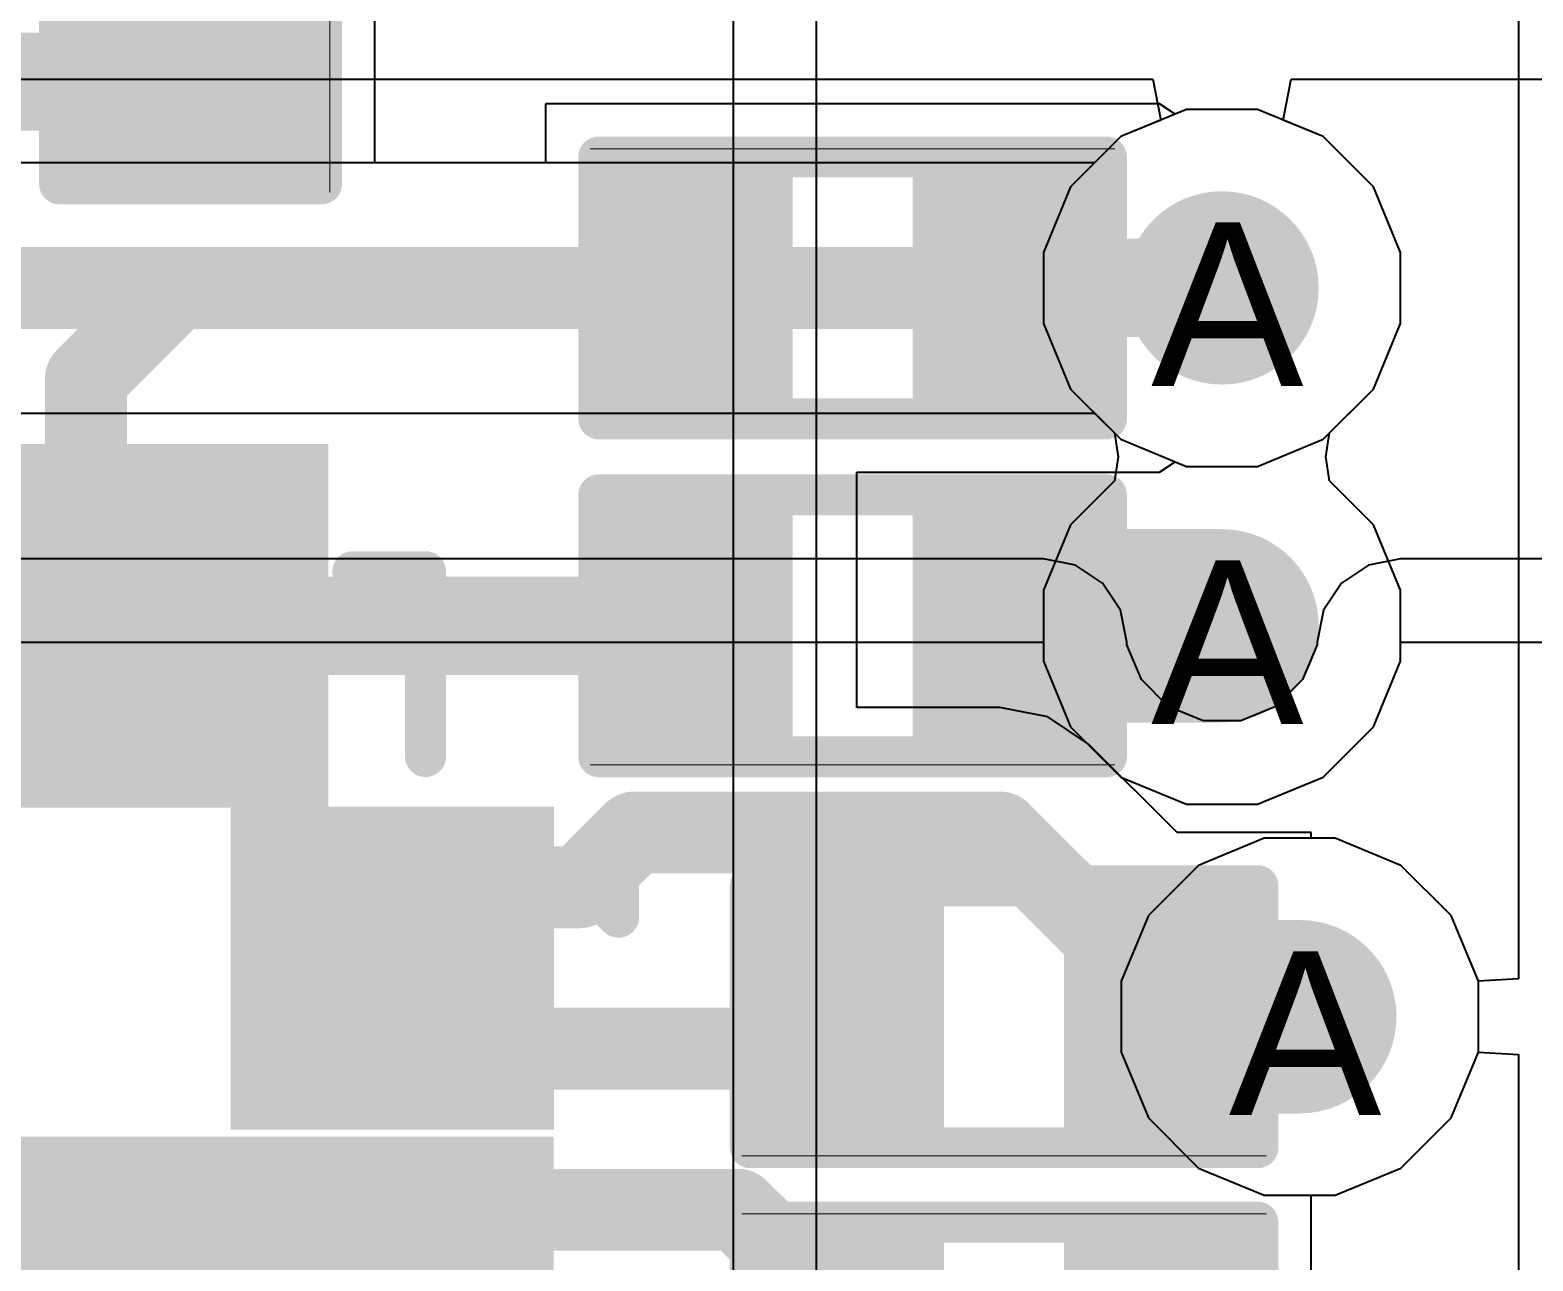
# Model space of a CAD drawing. Header units: inches. Extents: x 0 to 208, y 0 to 213.
# Drawn here: x 0.9118 to 1.0954, y 3.0104 to 3.1608 of the extents above; entities that cross this region are included whole.
import ezdxf

# ---------------------------------------------------------------- set-up
doc = ezdxf.new("R2010")
doc.units = ezdxf.units.IN
doc.header["$MEASUREMENT"] = 0
for name, color, linetype in [('Bottom Layer', 5, 'Continuous'), ('Bottom Overlay', 54, 'Continuous'), ('Bottom Paste', 16, 'Continuous'), ('Bottom Solder', 6, 'Continuous'), ('Drill Drawing', 1, 'Continuous'), ('L2_GND1', 16, 'Continuous'), ('L3_SIG1', 76, 'Continuous'), ('L4_PWR', 90, 'Continuous'), ('L5_GND2', 156, 'Continuous'), ('L6_SIG2', 130, 'Continuous'), ('L7_GND3', 216, 'Continuous'), ('Top Layer', 1, 'Continuous'), ('Via Holes', 16, 'Continuous')]:
    doc.layers.add(name, color=color, linetype=linetype)
doc.styles.add('Arial', font='', dxfattribs={"height": 0.2})
doc.styles.get('Arial').set_extended_font_data('Arial')

# ---------------------------------------------------------------- blocks, each defined once
blk = doc.blocks.new('R___0402_B_116')
at = {"layer": 'Bottom Layer'}
for points in [[(-0.009498999999999997, 0.0125007), (-0.009499000000000002, -0.0124993), (-0.027499, -0.0124993), (-0.027499, 0.0125007)], [(0.027501, 0.0125007), (0.027501, -0.0124993), (0.009500999999999997, -0.0124993), (0.009501000000000002, 0.0125007)]]:
    blk.add_hatch(color=5, dxfattribs=at).paths.add_polyline_path(points)
at = {"layer": 'Bottom Paste'}
for points in [[(-0.009498999999999997, 0.0125007), (-0.009499000000000002, -0.0124993), (-0.027499, -0.0124993), (-0.027499, 0.0125007)], [(0.027501, 0.0125007), (0.027501, -0.0124993), (0.009500999999999997, -0.0124993), (0.009501000000000002, 0.0125007)]]:
    blk.add_hatch(color=16, dxfattribs=at).paths.add_polyline_path(points)
at = {"layer": 'Bottom Solder'}
for points in [[(-0.007333599999999997, 0.0146661), (-0.007333600000000003, -0.0146647), (-0.0296644, -0.0146647), (-0.0296644, 0.0146661)], [(0.0296664, 0.0146661), (0.0296664, -0.0146647), (0.007335599999999997, -0.0146647), (0.007335600000000003, 0.0146661)]]:
    blk.add_hatch(color=6, dxfattribs=at).paths.add_polyline_path(points)
at = {"layer": 'Bottom Overlay'}
for points in [[(-0.030999, -0.0159993, 0.005, 0.005, 0), (-0.030999, 0.0160007, 0.005, 0.005, 0)], [(-0.030999, 0.0160007, 0.005, 0.005, 0), (0.031001, 0.0160007, 0.005, 0.005, 0)], [(0.031001, -0.0159993, 0.005, 0.005, 0), (0.031001, 0.0160007, 0.005, 0.005, 0)], [(-0.031999, 0.0170007, 0.000127, 0.000127, 0), (0.032001, 0.0170007, 0.000127, 0.000127, 0)], [(-0.030999, -0.0159993, 0.005, 0.005, 0), (0.031001, -0.0159993, 0.005, 0.005, 0)]]:
    blk.add_lwpolyline(points, format="xyseb", dxfattribs=at)
for points in [[(-0.032249, 0.0160007, 0.0025, 0.0025, 1), (-0.029749, 0.0160007, 0.0025, 0.0025, 1)], [(-0.032249, 0.0160007, 0.0025, 0.0025, 1), (-0.029749, 0.0160007, 0.0025, 0.0025, 1)], [(0.029751, 0.0160007, 0.0025, 0.0025, 1), (0.032251, 0.0160007, 0.0025, 0.0025, 1)], [(0.029751, 0.0160007, 0.0025, 0.0025, 1), (0.032251, 0.0160007, 0.0025, 0.0025, 1)], [(-0.0320307, 0.0170007, 6.35e-05, 6.35e-05, 1), (-0.0319673, 0.0170007, 6.35e-05, 6.35e-05, 1)], [(0.0319693, 0.0170007, 6.35e-05, 6.35e-05, 1), (0.0320327, 0.0170007, 6.35e-05, 6.35e-05, 1)], [(-0.032249, -0.0159993, 0.0025, 0.0025, 1), (-0.029749, -0.0159993, 0.0025, 0.0025, 1)], [(-0.032249, -0.0159993, 0.0025, 0.0025, 1), (-0.029749, -0.0159993, 0.0025, 0.0025, 1)], [(0.029751, -0.0159993, 0.0025, 0.0025, 1), (0.032251, -0.0159993, 0.0025, 0.0025, 1)], [(0.029751, -0.0159993, 0.0025, 0.0025, 1), (0.032251, -0.0159993, 0.0025, 0.0025, 1)]]:
    blk.add_lwpolyline(points, format="xyseb", close=True, dxfattribs=at)
blk = doc.blocks.new('17_FC2QFN__3_5_3_75__B_182')
at = {"layer": 'Bottom Layer'}
for points in [[(-0.0826495, 0.0150082), (-0.0235945, 0.0150082), (-0.0235945, 0.0051652), (-0.0826495, 0.0051652)], [(-0.082694, -0.0036938), (-0.051198, -0.0036938), (-0.051198, -0.0155048), (-0.082694, -0.0155048)], [(-0.082694, -0.0233778), (-0.051198, -0.0233778), (-0.051198, -0.0351888), (-0.082694, -0.0351888)], [(-0.0551175, -0.0794758), (-0.0551175, -0.0430588), (-0.0433065, -0.0430588), (-0.0433065, -0.0794758)], [(-0.0354335, -0.0794758), (-0.0354335, -0.0430588), (-0.0236225, -0.0430588), (-0.0236225, -0.0794758)]]:
    blk.add_hatch(color=5, dxfattribs=at).paths.add_polyline_path(points)
at = {"layer": 'Bottom Paste'}
for points in [[(-0.0826495, 0.0150082), (-0.0235945, 0.0150082), (-0.0235945, 0.0051652), (-0.0826495, 0.0051652)], [(-0.082694, -0.0036938), (-0.051198, -0.0036938), (-0.051198, -0.0155048), (-0.082694, -0.0155048)], [(-0.082694, -0.0233778), (-0.051198, -0.0233778), (-0.051198, -0.0351888), (-0.082694, -0.0351888)], [(-0.0551175, -0.0794758), (-0.0551175, -0.0430588), (-0.0433065, -0.0430588), (-0.0433065, -0.0794758)], [(-0.0354335, -0.0794758), (-0.0354335, -0.0430588), (-0.0236225, -0.0430588), (-0.0236225, -0.0794758)]]:
    blk.add_hatch(color=16, dxfattribs=at).paths.add_polyline_path(points)
at = {"layer": 'Bottom Solder'}
for points in [[(-0.0866495, 0.0190082), (-0.0195945, 0.0190082), (-0.0195945, 0.0011652), (-0.0866495, 0.0011652)], [(-0.086694, 0.0003062), (-0.047198, 0.0003062), (-0.047198, -0.0195048), (-0.086694, -0.0195048)], [(-0.086694, -0.0193778), (-0.047198, -0.0193778), (-0.047198, -0.0391888), (-0.086694, -0.0391888)], [(-0.0591175, -0.0834758), (-0.0591175, -0.0390588), (-0.0393065, -0.0390588), (-0.0393065, -0.0834758)], [(-0.0394335, -0.0834758), (-0.0394335, -0.0390588), (-0.0196225, -0.0390588), (-0.0196225, -0.0834758)]]:
    blk.add_hatch(color=6, dxfattribs=at).paths.add_polyline_path(points)
at = {"layer": 'Bottom Overlay'}
for points in [[(-0.094568, -0.0256553, 0.005, 0.005, 0), (-0.094568, -0.0356553, 0.005, 0.005, 0)], [(-0.089568, -0.0306553, 0.005, 0.005, 0), (-0.094568, -0.0256553, 0.005, 0.005, 0)], [(-0.089568, -0.0306553, 0.005, 0.005, 0), (-0.094568, -0.0356553, 0.005, 0.005, 0)], [(-0.071, -0.0452893, 0.005, 0.005, 0), (-0.071, -0.0678833, 0.005, 0.005, 0)], [(-0.062118, -0.0678833, 0.005, 0.005, 0), (-0.071, -0.0678833, 0.005, 0.005, 0)]]:
    blk.add_lwpolyline(points, format="xyseb", dxfattribs=at)
for points in [[(-0.095818, -0.0256553, 0.0025, 0.0025, 1), (-0.093318, -0.0256553, 0.0025, 0.0025, 1)], [(-0.095818, -0.0256553, 0.0025, 0.0025, 1), (-0.093318, -0.0256553, 0.0025, 0.0025, 1)], [(-0.090818, -0.0306553, 0.0025, 0.0025, 1), (-0.088318, -0.0306553, 0.0025, 0.0025, 1)], [(-0.090818, -0.0306553, 0.0025, 0.0025, 1), (-0.088318, -0.0306553, 0.0025, 0.0025, 1)], [(-0.095818, -0.0356553, 0.0025, 0.0025, 1), (-0.093318, -0.0356553, 0.0025, 0.0025, 1)], [(-0.095818, -0.0356553, 0.0025, 0.0025, 1), (-0.093318, -0.0356553, 0.0025, 0.0025, 1)], [(-0.07225, -0.0452893, 0.0025, 0.0025, 1), (-0.06975, -0.0452893, 0.0025, 0.0025, 1)], [(-0.07225, -0.0678833, 0.0025, 0.0025, 1), (-0.06975, -0.0678833, 0.0025, 0.0025, 1)], [(-0.07225, -0.0678833, 0.0025, 0.0025, 1), (-0.06975, -0.0678833, 0.0025, 0.0025, 1)], [(-0.063368, -0.0678833, 0.0025, 0.0025, 1), (-0.060868, -0.0678833, 0.0025, 0.0025, 1)]]:
    blk.add_lwpolyline(points, format="xyseb", close=True, dxfattribs=at)
blk = doc.blocks.new('R___0402_B_184')
at = {"layer": 'Bottom Layer'}
for points in [[(-0.009501, 0.0124998), (-0.009500999999999999, -0.0125002), (-0.027501, -0.0125002), (-0.027501, 0.0124998)], [(0.027499, 0.0124998), (0.027499, -0.0125002), (0.009499000000000002, -0.0125002), (0.009498999999999999, 0.0124998)]]:
    blk.add_hatch(color=5, dxfattribs=at).paths.add_polyline_path(points)
at = {"layer": 'Bottom Paste'}
for points in [[(-0.009501, 0.0124998), (-0.009500999999999999, -0.0125002), (-0.027501, -0.0125002), (-0.027501, 0.0124998)], [(0.027499, 0.0124998), (0.027499, -0.0125002), (0.009499000000000002, -0.0125002), (0.009498999999999999, 0.0124998)]]:
    blk.add_hatch(color=16, dxfattribs=at).paths.add_polyline_path(points)
at = {"layer": 'Bottom Solder'}
for points in [[(-0.007335600000000001, 0.0146652), (-0.007335599999999999, -0.0146656), (-0.0296664, -0.0146656), (-0.0296664, 0.0146652)], [(0.0296644, 0.0146652), (0.0296644, -0.0146656), (0.007333600000000002, -0.0146656), (0.007333599999999998, 0.0146652)]]:
    blk.add_hatch(color=6, dxfattribs=at).paths.add_polyline_path(points)
at = {"layer": 'Bottom Overlay'}
for points in [[(0.030999, 0.0159998, 0.005, 0.005, 0), (-0.031001, 0.0159998, 0.005, 0.005, 0)], [(-0.031001, 0.0159998, 0.005, 0.005, 0), (-0.031001, -0.0160002, 0.005, 0.005, 0)], [(0.030999, 0.0159998, 0.005, 0.005, 0), (0.030999, -0.0160002, 0.005, 0.005, 0)], [(0.031999, 0.0169998, 0.000127, 0.000127, 0), (-0.032001, 0.0169998, 0.000127, 0.000127, 0)], [(0.030999, -0.0160002, 0.005, 0.005, 0), (-0.031001, -0.0160002, 0.005, 0.005, 0)]]:
    blk.add_lwpolyline(points, format="xyseb", dxfattribs=at)
for points in [[(-0.032251, 0.0159998, 0.0025, 0.0025, 1), (-0.029751, 0.0159998, 0.0025, 0.0025, 1)], [(-0.032251, 0.0159998, 0.0025, 0.0025, 1), (-0.029751, 0.0159998, 0.0025, 0.0025, 1)], [(0.029749, 0.0159998, 0.0025, 0.0025, 1), (0.032249, 0.0159998, 0.0025, 0.0025, 1)], [(0.029749, 0.0159998, 0.0025, 0.0025, 1), (0.032249, 0.0159998, 0.0025, 0.0025, 1)], [(-0.0320327, 0.0169998, 6.35e-05, 6.35e-05, 1), (-0.0319693, 0.0169998, 6.35e-05, 6.35e-05, 1)], [(0.0319673, 0.0169998, 6.35e-05, 6.35e-05, 1), (0.0320307, 0.0169998, 6.35e-05, 6.35e-05, 1)], [(-0.032251, -0.0160002, 0.0025, 0.0025, 1), (-0.029751, -0.0160002, 0.0025, 0.0025, 1)], [(-0.032251, -0.0160002, 0.0025, 0.0025, 1), (-0.029751, -0.0160002, 0.0025, 0.0025, 1)], [(0.029749, -0.0160002, 0.0025, 0.0025, 1), (0.032249, -0.0160002, 0.0025, 0.0025, 1)], [(0.029749, -0.0160002, 0.0025, 0.0025, 1), (0.032249, -0.0160002, 0.0025, 0.0025, 1)]]:
    blk.add_lwpolyline(points, format="xyseb", close=True, dxfattribs=at)
blk = doc.blocks.new('R___0402_B_211')
at = {"layer": 'Bottom Layer'}
for points in [[(-0.009500200000000002, 0.0125015), (-0.009500199999999999, -0.0124985), (-0.0275002, -0.0124985), (-0.0275002, 0.0125015)], [(0.0274998, 0.0125015), (0.0274998, -0.0124985), (0.009499800000000001, -0.0124985), (0.0094998, 0.0125015)]]:
    blk.add_hatch(color=5, dxfattribs=at).paths.add_polyline_path(points)
at = {"layer": 'Bottom Paste'}
for points in [[(-0.009500200000000002, 0.0125015), (-0.009500199999999999, -0.0124985), (-0.0275002, -0.0124985), (-0.0275002, 0.0125015)], [(0.0274998, 0.0125015), (0.0274998, -0.0124985), (0.009499800000000001, -0.0124985), (0.0094998, 0.0125015)]]:
    blk.add_hatch(color=16, dxfattribs=at).paths.add_polyline_path(points)
at = {"layer": 'Bottom Solder'}
for points in [[(-0.007334800000000002, 0.0146669), (-0.007334799999999999, -0.0146639), (-0.0296656, -0.0146639), (-0.0296656, 0.0146669)], [(0.0296652, 0.0146669), (0.0296652, -0.0146639), (0.007334400000000001, -0.0146639), (0.007334399999999999, 0.0146669)]]:
    blk.add_hatch(color=6, dxfattribs=at).paths.add_polyline_path(points)
at = {"layer": 'Bottom Overlay'}
for points in [[(0.0309998, 0.0160015, 0.005, 0.005, 0), (-0.0310002, 0.0160015, 0.005, 0.005, 0)], [(-0.0310002, -0.0159985, 0.005, 0.005, 0), (-0.0310002, 0.0160015, 0.005, 0.005, 0)], [(0.0309998, -0.0159985, 0.005, 0.005, 0), (0.0309998, 0.0160015, 0.005, 0.005, 0)], [(0.0319998, 0.0170015, 0.000127, 0.000127, 0), (-0.0320002, 0.0170015, 0.000127, 0.000127, 0)], [(0.0309998, -0.0159985, 0.005, 0.005, 0), (-0.0310002, -0.0159985, 0.005, 0.005, 0)]]:
    blk.add_lwpolyline(points, format="xyseb", dxfattribs=at)
for points in [[(-0.0322502, 0.0160015, 0.0025, 0.0025, 1), (-0.0297502, 0.0160015, 0.0025, 0.0025, 1)], [(-0.0322502, 0.0160015, 0.0025, 0.0025, 1), (-0.0297502, 0.0160015, 0.0025, 0.0025, 1)], [(0.0297498, 0.0160015, 0.0025, 0.0025, 1), (0.0322498, 0.0160015, 0.0025, 0.0025, 1)], [(0.0297498, 0.0160015, 0.0025, 0.0025, 1), (0.0322498, 0.0160015, 0.0025, 0.0025, 1)], [(-0.0320319, 0.0170015, 6.35e-05, 6.35e-05, 1), (-0.0319685, 0.0170015, 6.35e-05, 6.35e-05, 1)], [(0.0319681, 0.0170015, 6.35e-05, 6.35e-05, 1), (0.0320315, 0.0170015, 6.35e-05, 6.35e-05, 1)], [(-0.0322502, -0.0159985, 0.0025, 0.0025, 1), (-0.0297502, -0.0159985, 0.0025, 0.0025, 1)], [(-0.0322502, -0.0159985, 0.0025, 0.0025, 1), (-0.0297502, -0.0159985, 0.0025, 0.0025, 1)], [(0.0297498, -0.0159985, 0.0025, 0.0025, 1), (0.0322498, -0.0159985, 0.0025, 0.0025, 1)], [(0.0297498, -0.0159985, 0.0025, 0.0025, 1), (0.0322498, -0.0159985, 0.0025, 0.0025, 1)]]:
    blk.add_lwpolyline(points, format="xyseb", close=True, dxfattribs=at)
blk = doc.blocks.new('R___0402_B_212')
at = {"layer": 'Bottom Layer'}
for points in [[(-0.0095007, 0.0124993), (-0.009500699999999999, -0.0125007), (-0.0275007, -0.0125007), (-0.0275007, 0.0124993)], [(0.0274993, 0.0124993), (0.0274993, -0.0125007), (0.009499300000000002, -0.0125007), (0.009499299999999999, 0.0124993)]]:
    blk.add_hatch(color=5, dxfattribs=at).paths.add_polyline_path(points)
at = {"layer": 'Bottom Paste'}
for points in [[(-0.0095007, 0.0124993), (-0.009500699999999999, -0.0125007), (-0.0275007, -0.0125007), (-0.0275007, 0.0124993)], [(0.0274993, 0.0124993), (0.0274993, -0.0125007), (0.009499300000000002, -0.0125007), (0.009499299999999999, 0.0124993)]]:
    blk.add_hatch(color=16, dxfattribs=at).paths.add_polyline_path(points)
at = {"layer": 'Bottom Solder'}
for points in [[(-0.007335300000000001, 0.0146647), (-0.007335299999999999, -0.0146661), (-0.0296661, -0.0146661), (-0.0296661, 0.0146647)], [(0.0296647, 0.0146647), (0.0296647, -0.0146661), (0.007333900000000002, -0.0146661), (0.007333899999999998, 0.0146647)]]:
    blk.add_hatch(color=6, dxfattribs=at).paths.add_polyline_path(points)
at = {"layer": 'Bottom Overlay'}
for points in [[(-0.0310007, 0.0159993, 0.005, 0.005, 0), (-0.0310007, -0.0160007, 0.005, 0.005, 0)], [(0.0309993, 0.0159993, 0.005, 0.005, 0), (-0.0310007, 0.0159993, 0.005, 0.005, 0)], [(0.0309993, 0.0159993, 0.005, 0.005, 0), (0.0309993, -0.0160007, 0.005, 0.005, 0)], [(0.0319993, 0.0169993, 0.000127, 0.000127, 0), (-0.0320007, 0.0169993, 0.000127, 0.000127, 0)], [(0.0309993, -0.0160007, 0.005, 0.005, 0), (-0.0310007, -0.0160007, 0.005, 0.005, 0)]]:
    blk.add_lwpolyline(points, format="xyseb", dxfattribs=at)
for points in [[(-0.0322507, 0.0159993, 0.0025, 0.0025, 1), (-0.0297507, 0.0159993, 0.0025, 0.0025, 1)], [(-0.0322507, 0.0159993, 0.0025, 0.0025, 1), (-0.0297507, 0.0159993, 0.0025, 0.0025, 1)], [(0.0297493, 0.0159993, 0.0025, 0.0025, 1), (0.0322493, 0.0159993, 0.0025, 0.0025, 1)], [(0.0297493, 0.0159993, 0.0025, 0.0025, 1), (0.0322493, 0.0159993, 0.0025, 0.0025, 1)], [(-0.0320324, 0.0169993, 6.35e-05, 6.35e-05, 1), (-0.031969, 0.0169993, 6.35e-05, 6.35e-05, 1)], [(0.0319676, 0.0169993, 6.35e-05, 6.35e-05, 1), (0.032031, 0.0169993, 6.35e-05, 6.35e-05, 1)], [(-0.0322507, -0.0160007, 0.0025, 0.0025, 1), (-0.0297507, -0.0160007, 0.0025, 0.0025, 1)], [(-0.0322507, -0.0160007, 0.0025, 0.0025, 1), (-0.0297507, -0.0160007, 0.0025, 0.0025, 1)], [(0.0297493, -0.0160007, 0.0025, 0.0025, 1), (0.0322493, -0.0160007, 0.0025, 0.0025, 1)], [(0.0297493, -0.0160007, 0.0025, 0.0025, 1), (0.0322493, -0.0160007, 0.0025, 0.0025, 1)]]:
    blk.add_lwpolyline(points, format="xyseb", close=True, dxfattribs=at)
blk = doc.blocks.new('R___0402_B_216')
at = {"layer": 'Bottom Layer'}
for points in [[(-0.009499299999999997, 0.0125001), (-0.009499300000000002, -0.0124999), (-0.0274993, -0.0124999), (-0.0274993, 0.0125001)], [(0.0275007, 0.0125001), (0.0275007, -0.0124999), (0.009500699999999997, -0.0124999), (0.009500700000000003, 0.0125001)]]:
    blk.add_hatch(color=5, dxfattribs=at).paths.add_polyline_path(points)
at = {"layer": 'Bottom Paste'}
for points in [[(-0.009499299999999997, 0.0125001), (-0.009499300000000002, -0.0124999), (-0.0274993, -0.0124999), (-0.0274993, 0.0125001)], [(0.0275007, 0.0125001), (0.0275007, -0.0124999), (0.009500699999999997, -0.0124999), (0.009500700000000003, 0.0125001)]]:
    blk.add_hatch(color=16, dxfattribs=at).paths.add_polyline_path(points)
at = {"layer": 'Bottom Solder'}
for points in [[(-0.007333899999999997, 0.0146655), (-0.007333900000000003, -0.0146653), (-0.0296647, -0.0146653), (-0.0296647, 0.0146655)], [(0.0296661, 0.0146655), (0.0296661, -0.0146653), (0.007335299999999997, -0.0146653), (0.007335300000000003, 0.0146655)]]:
    blk.add_hatch(color=6, dxfattribs=at).paths.add_polyline_path(points)
at = {"layer": 'Bottom Overlay'}
for points in [[(-0.0309993, -0.0159999, 0.005, 0.005, 0), (-0.0309993, 0.0160001, 0.005, 0.005, 0)], [(-0.0309993, 0.0160001, 0.005, 0.005, 0), (0.0310007, 0.0160001, 0.005, 0.005, 0)], [(0.0310007, -0.0159999, 0.005, 0.005, 0), (0.0310007, 0.0160001, 0.005, 0.005, 0)], [(-0.0319993, 0.0170001, 0.000127, 0.000127, 0), (0.0320007, 0.0170001, 0.000127, 0.000127, 0)], [(-0.0309993, -0.0159999, 0.005, 0.005, 0), (0.0310007, -0.0159999, 0.005, 0.005, 0)]]:
    blk.add_lwpolyline(points, format="xyseb", dxfattribs=at)
for points in [[(-0.0322493, 0.0160001, 0.0025, 0.0025, 1), (-0.0297493, 0.0160001, 0.0025, 0.0025, 1)], [(-0.0322493, 0.0160001, 0.0025, 0.0025, 1), (-0.0297493, 0.0160001, 0.0025, 0.0025, 1)], [(0.0297507, 0.0160001, 0.0025, 0.0025, 1), (0.0322507, 0.0160001, 0.0025, 0.0025, 1)], [(0.0297507, 0.0160001, 0.0025, 0.0025, 1), (0.0322507, 0.0160001, 0.0025, 0.0025, 1)], [(-0.032031, 0.0170001, 6.35e-05, 6.35e-05, 1), (-0.0319676, 0.0170001, 6.35e-05, 6.35e-05, 1)], [(0.031969, 0.0170001, 6.35e-05, 6.35e-05, 1), (0.0320324, 0.0170001, 6.35e-05, 6.35e-05, 1)], [(-0.0322493, -0.0159999, 0.0025, 0.0025, 1), (-0.0297493, -0.0159999, 0.0025, 0.0025, 1)], [(-0.0322493, -0.0159999, 0.0025, 0.0025, 1), (-0.0297493, -0.0159999, 0.0025, 0.0025, 1)], [(0.0297507, -0.0159999, 0.0025, 0.0025, 1), (0.0322507, -0.0159999, 0.0025, 0.0025, 1)], [(0.0297507, -0.0159999, 0.0025, 0.0025, 1), (0.0322507, -0.0159999, 0.0025, 0.0025, 1)]]:
    blk.add_lwpolyline(points, format="xyseb", close=True, dxfattribs=at)

msp = doc.modelspace()

# ---------------------------------------------------------------- hatches: boundary and pattern name
at = {"layer": 'Bottom Layer'}
h = msp.add_hatch(color=5, dxfattribs=at)
edge = h.paths.add_edge_path()
edge.add_arc((1.0573858, 3.1292862), 0.011811, 0, 360)
for points in [[(1.0307728, 3.0998132), (1.0307728, 3.0761492), (1.0573868, 3.0761492), (1.0573868, 3.0998132)], [(1.0402728, 3.0520512), (1.0402728, 3.0283872), (1.0668868, 3.0283872), (1.0668868, 3.0520512)]]:
    msp.add_hatch(color=5, dxfattribs=at).paths.add_polyline_path(points)
h = msp.add_hatch(color=5, dxfattribs=at)
edge = h.paths.add_edge_path()
edge.add_arc((1.0573858, 3.0880002), 0.011811, 0, 360)
h = msp.add_hatch(color=5, dxfattribs=at)
edge = h.paths.add_edge_path()
edge.add_arc((1.0668858, 3.0402382), 0.011811, 0, 360)
at = {"layer": 'L2_GND1'}
h = msp.add_hatch(color=16, dxfattribs=at)
edge = h.paths.add_edge_path()
edge.add_arc((1.0573858, 3.1292862), 0.011811, 0, 360)
h = msp.add_hatch(color=16, dxfattribs=at)
edge = h.paths.add_edge_path()
edge.add_arc((1.0573858, 3.0880002), 0.011811, 0, 360)
h = msp.add_hatch(color=16, dxfattribs=at)
edge = h.paths.add_edge_path()
edge.add_arc((1.0668858, 3.0402382), 0.011811, 0, 360)
at = {"layer": 'L3_SIG1'}
h = msp.add_hatch(color=76, dxfattribs=at)
edge = h.paths.add_edge_path()
edge.add_arc((1.0573858, 3.1292862), 0.011811, 0, 360)
h = msp.add_hatch(color=76, dxfattribs=at)
edge = h.paths.add_edge_path()
edge.add_arc((1.0573858, 3.0880002), 0.011811, 0, 360)
h = msp.add_hatch(color=76, dxfattribs=at)
edge = h.paths.add_edge_path()
edge.add_arc((1.0668858, 3.0402382), 0.011811, 0, 360)
at = {"layer": 'L4_PWR'}
h = msp.add_hatch(color=90, dxfattribs=at)
edge = h.paths.add_edge_path()
edge.add_arc((1.0573858, 3.1292862), 0.011811, 0, 360)
h = msp.add_hatch(color=90, dxfattribs=at)
edge = h.paths.add_edge_path()
edge.add_arc((1.0573858, 3.0880002), 0.011811, 0, 360)
h = msp.add_hatch(color=90, dxfattribs=at)
edge = h.paths.add_edge_path()
edge.add_arc((1.0668858, 3.0402382), 0.011811, 0, 360)
at = {"layer": 'L5_GND2'}
h = msp.add_hatch(color=156, dxfattribs=at)
edge = h.paths.add_edge_path()
edge.add_arc((1.0573858, 3.1292862), 0.011811, 0, 360)
h = msp.add_hatch(color=156, dxfattribs=at)
edge = h.paths.add_edge_path()
edge.add_arc((1.0573858, 3.0880002), 0.011811, 0, 360)
h = msp.add_hatch(color=156, dxfattribs=at)
edge = h.paths.add_edge_path()
edge.add_arc((1.0668858, 3.0402382), 0.011811, 0, 360)
at = {"layer": 'L6_SIG2'}
h = msp.add_hatch(color=130, dxfattribs=at)
edge = h.paths.add_edge_path()
edge.add_arc((1.0573858, 3.1292862), 0.011811, 0, 360)
h = msp.add_hatch(color=130, dxfattribs=at)
edge = h.paths.add_edge_path()
edge.add_arc((1.0573858, 3.0880002), 0.011811, 0, 360)
h = msp.add_hatch(color=130, dxfattribs=at)
edge = h.paths.add_edge_path()
edge.add_arc((1.0668858, 3.0402382), 0.011811, 0, 360)
at = {"layer": 'L7_GND3'}
h = msp.add_hatch(color=216, dxfattribs=at)
edge = h.paths.add_edge_path()
edge.add_arc((1.0573858, 3.1292862), 0.011811, 0, 360)
h = msp.add_hatch(color=216, dxfattribs=at)
edge = h.paths.add_edge_path()
edge.add_arc((1.0573858, 3.0880002), 0.011811, 0, 360)
h = msp.add_hatch(color=216, dxfattribs=at)
edge = h.paths.add_edge_path()
edge.add_arc((1.0668858, 3.0402382), 0.011811, 0, 360)
at = {"layer": 'Top Layer'}
h = msp.add_hatch(color=1, dxfattribs=at)
edge = h.paths.add_edge_path()
edge.add_arc((1.0573858, 3.1292862), 0.011811, 0, 360)
h = msp.add_hatch(color=1, dxfattribs=at)
edge = h.paths.add_edge_path()
edge.add_arc((1.0573858, 3.0880002), 0.011811, 0, 360)
h = msp.add_hatch(color=1, dxfattribs=at)
edge = h.paths.add_edge_path()
edge.add_arc((1.0668858, 3.0402382), 0.011811, 0, 360)
at = {"layer": 'Via Holes'}
h = msp.add_hatch(color=7, dxfattribs=at)
edge = h.paths.add_edge_path()
edge.add_arc((1.0573858, 3.1292862), 0.0059055, 0, 360)
h = msp.add_hatch(color=7, dxfattribs=at)
edge = h.paths.add_edge_path()
edge.add_arc((1.0573858, 3.0880002), 0.0059055, 0, 360)
h = msp.add_hatch(color=7, dxfattribs=at)
edge = h.paths.add_edge_path()
edge.add_arc((1.0668858, 3.0402382), 0.0059055, 0, 360)

# ---------------------------------------------------------------- linework, layer by layer
at = {"layer": 'Bottom Layer'}
for p, q in [((1.0935773, 3.1898092), (1.0935773, 3.0448653)), ((0.9539278, 3.1445801), (0.9539278, 3.1724942)), ((1.0497718, 3.1517862), (0.9747718, 3.1517862)), ((0.9747718, 3.1517862), (0.9747718, 3.1445801)), ((1.0516619, 3.1505233), (1.0497718, 3.1517863)), ((1.0497718, 3.1517863), (1.0497718, 3.1517862)), ((1.0530473, 3.1510972), (1.0516619, 3.1505233)), ((1.0617243, 3.1510972), (1.0530473, 3.1510972)), ((1.0697407, 3.1477767), (1.0617243, 3.1510972)), ((1.0758763, 3.1416411), (1.0697407, 3.1477767)), ((0.9747718, 3.1445801), (0.9539278, 3.1445801)), ((1.0791968, 3.1336247), (1.0758763, 3.1416411)), ((1.0791968, 3.1249477), (1.0791968, 3.1336247)), ((1.0758763, 3.1169313), (1.0791968, 3.1249477)), ((1.0697407, 3.1107957), (1.0758763, 3.1169313)), ((1.0617243, 3.1074752), (1.0697407, 3.1107957)), ((1.0497718, 3.1067861), (1.0516619, 3.1080491)), ((1.0516619, 3.1080491), (1.0530473, 3.1074752)), ((1.0530473, 3.1074752), (1.0617243, 3.1074752)), ((1.0127718, 3.0780321), (1.0127718, 3.1067862)), ((1.0127718, 3.1067862), (1.0497718, 3.1067862)), ((1.0497718, 3.1067862), (1.0497718, 3.1067861)), ((1.0302718, 3.0780321), (1.0127718, 3.0780321)), ((1.0361245, 3.0768679), (1.0302718, 3.0780321)), ((1.0410862, 3.0735526), (1.0361245, 3.0768679)), ((1.0519007, 3.0627382), (1.0410862, 3.0735526)), ((1.0682718, 3.0627382), (1.0519007, 3.0627382)), ((1.0682718, 3.0620492), (1.0682718, 3.0627382)), ((1.0712243, 3.0620492), (1.0682718, 3.0620492)), ((1.0792407, 3.0587287), (1.0712243, 3.0620492)), ((1.0853763, 3.0525931), (1.0792407, 3.0587287)), ((1.0886968, 3.0445768), (1.0853763, 3.0525931)), ((1.0935773, 3.0448653), (1.0886968, 3.0445768)), ((1.0853763, 3.0278833), (1.0886968, 3.0358996)), ((1.0886968, 3.0358996), (1.0935773, 3.0356111)), ((1.0935773, 3.0356111), (1.0935773, 2.785811)), ((1.0792407, 3.0217477), (1.0853763, 3.0278833)), ((1.0712243, 3.0184272), (1.0792407, 3.0217477)), ((1.0682718, 3.0061354), (1.0682718, 3.0184272)), ((1.0682718, 3.0184272), (1.0712243, 3.0184272))]:
    msp.add_line(p, q, dxfattribs=at)
for points in [[(0.8949598, 3.1544942, 0.012, 0.012, 0), (0.9314278, 3.1544942, 0.012, 0.012, 0)], [(1.0307718, 3.1292862, 0.012, 0.012, 0), (1.0577138, 3.1292862, 0.012, 0.012, 0)], [(0.9186458, 3.1181682, 0.01, 0.01, 0), (0.9297638, 3.1292862, 0.01, 0.01, 0)], [(0.9297638, 3.1292862, 0.01, 0.01, 0), (0.9937718, 3.1292862, 0.01, 0.01, 0)], [(0.9186458, 3.0880002, 0.01, 0.01, 0), (0.9186458, 3.1181682, 0.01, 0.01, 0)], [(0.9383298, 3.0880002, 0.012, 0.012, 0), (0.9937718, 3.0880002, 0.012, 0.012, 0)], [(0.9788981, 3.0560485, 0.01, 0.01, 0), (0.9855878, 3.0627382, 0.01, 0.01, 0)], [(0.9855878, 3.0627382, 0.01, 0.01, 0), (1.0302718, 3.0627382, 0.01, 0.01, 0)], [(1.0302718, 3.0627382, 0.01, 0.01, 0), (1.0492718, 3.0437382, 0.01, 0.01, 0)], [(0.9560638, 3.0560162, 0.01, 0.01, 0), (0.9560961, 3.0560485, 0.01, 0.01, 0)], [(0.9560961, 3.0560485, 0.01, 0.01, 0), (0.9788981, 3.0560485, 0.01, 0.01, 0)], [(1.0492718, 3.0402382, 0.01, 0.01, 0), (1.0492718, 3.0437382, 0.01, 0.01, 0)], [(1.0083658, 3.0363322, 0.01, 0.01, 0), (1.0122718, 3.0402382, 0.01, 0.01, 0)], [(0.9560638, 3.0363322, 0.01, 0.01, 0), (1.0083658, 3.0363322, 0.01, 0.01, 0)], [(0.9422398, 3.0166462, 0.01, 0.01, 0), (0.9982638, 3.0166462, 0.01, 0.01, 0)], [(0.9982638, 3.0166462, 0.01, 0.01, 0), (1.0122718, 3.0026382, 0.01, 0.01, 0)]]:
    msp.add_lwpolyline(points, format="xyseb", dxfattribs=at)
for points in [[(0.9284278, 3.1544942, 0.006, 0.006, 1), (0.9344278, 3.1544942, 0.006, 0.006, 1)], [(1.0277718, 3.1292862, 0.006, 0.006, 1), (1.0337718, 3.1292862, 0.006, 0.006, 1)], [(1.0547138, 3.1292862, 0.006, 0.006, 1), (1.0607138, 3.1292862, 0.006, 0.006, 1)], [(0.9272638, 3.1292862, 0.005, 0.005, 1), (0.9322638, 3.1292862, 0.005, 0.005, 1)], [(0.9272638, 3.1292862, 0.005, 0.005, 1), (0.9322638, 3.1292862, 0.005, 0.005, 1)], [(0.9912718, 3.1292862, 0.005, 0.005, 1), (0.9962718, 3.1292862, 0.005, 0.005, 1)], [(0.9161458, 3.1181682, 0.005, 0.005, 1), (0.9211458, 3.1181682, 0.005, 0.005, 1)], [(0.9161458, 3.1181682, 0.005, 0.005, 1), (0.9211458, 3.1181682, 0.005, 0.005, 1)], [(0.9161458, 3.0880002, 0.005, 0.005, 1), (0.9211458, 3.0880002, 0.005, 0.005, 1)], [(0.9353298, 3.0880002, 0.006, 0.006, 1), (0.9413298, 3.0880002, 0.006, 0.006, 1)], [(0.9907718, 3.0880002, 0.006, 0.006, 1), (0.9967718, 3.0880002, 0.006, 0.006, 1)], [(0.9830878, 3.0627382, 0.005, 0.005, 1), (0.9880878, 3.0627382, 0.005, 0.005, 1)], [(0.9830878, 3.0627382, 0.005, 0.005, 1), (0.9880878, 3.0627382, 0.005, 0.005, 1)], [(1.0277718, 3.0627382, 0.005, 0.005, 1), (1.0327718, 3.0627382, 0.005, 0.005, 1)], [(1.0277718, 3.0627382, 0.005, 0.005, 1), (1.0327718, 3.0627382, 0.005, 0.005, 1)], [(0.9535638, 3.0560162, 0.005, 0.005, 1), (0.9585638, 3.0560162, 0.005, 0.005, 1)], [(0.9535961, 3.0560485, 0.005, 0.005, 1), (0.9585961, 3.0560485, 0.005, 0.005, 1)], [(0.9535961, 3.0560485, 0.005, 0.005, 1), (0.9585961, 3.0560485, 0.005, 0.005, 1)], [(0.9763981, 3.0560485, 0.005, 0.005, 1), (0.9813981, 3.0560485, 0.005, 0.005, 1)], [(0.9763981, 3.0560485, 0.005, 0.005, 1), (0.9813981, 3.0560485, 0.005, 0.005, 1)], [(1.0467718, 3.0437382, 0.005, 0.005, 1), (1.0517718, 3.0437382, 0.005, 0.005, 1)], [(1.0467718, 3.0437382, 0.005, 0.005, 1), (1.0517718, 3.0437382, 0.005, 0.005, 1)], [(1.0097718, 3.0402382, 0.005, 0.005, 1), (1.0147718, 3.0402382, 0.005, 0.005, 1)], [(1.0467718, 3.0402382, 0.005, 0.005, 1), (1.0517718, 3.0402382, 0.005, 0.005, 1)], [(0.9535638, 3.0363322, 0.005, 0.005, 1), (0.9585638, 3.0363322, 0.005, 0.005, 1)], [(1.0058658, 3.0363322, 0.005, 0.005, 1), (1.0108658, 3.0363322, 0.005, 0.005, 1)], [(1.0058658, 3.0363322, 0.005, 0.005, 1), (1.0108658, 3.0363322, 0.005, 0.005, 1)], [(0.9397398, 3.0166462, 0.005, 0.005, 1), (0.9447398, 3.0166462, 0.005, 0.005, 1)], [(0.9957638, 3.0166462, 0.005, 0.005, 1), (1.0007638, 3.0166462, 0.005, 0.005, 1)], [(0.9957638, 3.0166462, 0.005, 0.005, 1), (1.0007638, 3.0166462, 0.005, 0.005, 1)]]:
    msp.add_lwpolyline(points, format="xyseb", close=True, dxfattribs=at)
at = {"layer": 'L2_GND1'}
for p, q in [((1.0530473, 3.1510972), (1.0450309, 3.1477767)), ((1.0617243, 3.1510972), (1.0530473, 3.1510972)), ((1.0697407, 3.1477767), (1.0617243, 3.1510972)), ((1.0450309, 3.1477767), (1.0388953, 3.1416411)), ((1.0758763, 3.1416411), (1.0697407, 3.1477767)), ((1.0388953, 3.1416411), (1.0355748, 3.1336247)), ((1.0791968, 3.1336247), (1.0758763, 3.1416411)), ((1.0355748, 3.1336247), (1.0355748, 3.1249477)), ((1.0791968, 3.1249477), (1.0791968, 3.1336247)), ((1.0355748, 3.1249477), (1.0388953, 3.1169313)), ((1.0758763, 3.1169313), (1.0791968, 3.1249477)), ((1.0388953, 3.1169313), (1.0450309, 3.1107957)), ((1.0697407, 3.1107957), (1.0758763, 3.1169313)), ((1.0450309, 3.1107957), (1.0530473, 3.1074752)), ((1.0617243, 3.1074752), (1.0697407, 3.1107957)), ((1.0530473, 3.1074752), (1.0617243, 3.1074752)), ((1.0625473, 3.0620492), (1.0545309, 3.0587287)), ((1.0712243, 3.0620492), (1.0625473, 3.0620492)), ((1.0792407, 3.0587287), (1.0712243, 3.0620492)), ((1.0545309, 3.0587287), (1.0483953, 3.0525931)), ((1.0853763, 3.0525931), (1.0792407, 3.0587287)), ((1.0483953, 3.0525931), (1.0450748, 3.0445767)), ((1.0886968, 3.0445767), (1.0853763, 3.0525931)), ((1.0450748, 3.0445767), (1.0450748, 3.0358997)), ((1.0886968, 3.0358997), (1.0886968, 3.0445767)), ((1.0450748, 3.0358997), (1.0483953, 3.0278833)), ((1.0853763, 3.0278833), (1.0886968, 3.0358997)), ((1.0483953, 3.0278833), (1.0545309, 3.0217477)), ((1.0792407, 3.0217477), (1.0853763, 3.0278833)), ((1.0545309, 3.0217477), (1.0625473, 3.0184272)), ((1.0712243, 3.0184272), (1.0792407, 3.0217477)), ((1.0625473, 3.0184272), (1.0712243, 3.0184272))]:
    msp.add_line(p, q, dxfattribs=at)
at = {"layer": 'L3_SIG1'}
for p, q in [((0.885, 3.1548041), (1.0489309, 3.1548041)), ((1.0489309, 3.1548041), (1.0499254, 3.1498041)), ((1.0648462, 3.1498041), (1.0658407, 3.1548041)), ((1.0658407, 3.1548041), (1.395, 3.1548041)), ((1.0499254, 3.1498041), (1.0450309, 3.1477767)), ((1.0697407, 3.1477767), (1.0648462, 3.1498041)), ((1.0450309, 3.1477767), (1.0418343, 3.1445801)), ((1.0758763, 3.1416411), (1.0697407, 3.1477767)), ((1.0418343, 3.1445801), (0.8751413, 3.1445801)), ((1.0791968, 3.1336247), (1.0758763, 3.1416411)), ((1.0791968, 3.1249477), (1.0791968, 3.1336247)), ((1.0758763, 3.1169313), (1.0791968, 3.1249477)), ((1.0697407, 3.1107957), (1.0758763, 3.1169313)), ((0.8751413, 3.1139923), (1.0418343, 3.1139923)), ((1.0418343, 3.1139923), (1.0450309, 3.1107957)), ((1.0450309, 3.1107957), (1.0530473, 3.1074752)), ((1.0617243, 3.1074752), (1.0697407, 3.1107957)), ((1.0530473, 3.1074752), (1.0617243, 3.1074752)), ((1.0355748, 3.0961959), (0.7228102, 3.0961959)), ((1.0394766, 3.0954198), (1.0355748, 3.0961959)), ((1.0427844, 3.0932096), (1.0394766, 3.0954198)), ((1.075295, 3.0954198), (1.0719872, 3.0932096)), ((1.0791968, 3.0961959), (1.075295, 3.0954198)), ((1.4051477, 3.0961959), (1.0791968, 3.0961959)), ((1.0449946, 3.0899018), (1.0427844, 3.0932096)), ((1.0719872, 3.0932096), (1.069777, 3.0899018)), ((1.0457707, 3.086), (1.0449946, 3.0899018)), ((1.069777, 3.0899018), (1.0690009, 3.086)), ((0.7228102, 3.086), (1.0355748, 3.086)), ((1.0355748, 3.086), (1.0355748, 3.0836617)), ((1.0457707, 3.0856898), (1.0457707, 3.086)), ((1.047539, 3.0814208), (1.0457707, 3.0856898)), ((1.0690009, 3.0856898), (1.0672326, 3.0814208)), ((1.0690009, 3.086), (1.0690009, 3.0856898)), ((1.0791968, 3.0836617), (1.0791968, 3.086)), ((1.0791968, 3.086), (1.4051477, 3.086)), ((1.0355748, 3.0836617), (1.0388953, 3.0756453)), ((1.0758763, 3.0756453), (1.0791968, 3.0836617)), ((1.0508064, 3.0781534), (1.047539, 3.0814208)), ((1.0672326, 3.0814208), (1.0639652, 3.0781534)), ((1.0550754, 3.0763851), (1.0508064, 3.0781534)), ((1.0639652, 3.0781534), (1.0596962, 3.0763851)), ((1.0596962, 3.0763851), (1.0550754, 3.0763851)), ((1.0388953, 3.0756453), (1.0450309, 3.0695097)), ((1.0697407, 3.0695097), (1.0758763, 3.0756453)), ((1.0450309, 3.0695097), (1.0530473, 3.0661892)), ((1.0617243, 3.0661892), (1.0697407, 3.0695097)), ((1.0530473, 3.0661892), (1.0617243, 3.0661892))]:
    msp.add_line(p, q, dxfattribs=at)
msp.add_lwpolyline([(0.8595898, 3.1292862, 0.01, 0.01, 0), (1.0577138, 3.1292862, 0.01, 0.01, 0)], format="xyseb", dxfattribs=at)
msp.add_lwpolyline([(1.0552138, 3.1292862, 0.005, 0.005, 1), (1.0602138, 3.1292862, 0.005, 0.005, 1)], format="xyseb", close=True, dxfattribs=at)
at = {"layer": 'L4_PWR'}
for p, q in [((1.0078768, 2.3041959), (1.0078768, 3.323977)), ((0.9976809, 3.3229729), (0.9976809, 2.3041959)), ((1.0530473, 3.1510972), (1.0450309, 3.1477767)), ((1.0617243, 3.1510972), (1.0530473, 3.1510972)), ((1.0697407, 3.1477767), (1.0617243, 3.1510972)), ((1.0450309, 3.1477767), (1.0388953, 3.1416411)), ((1.0758763, 3.1416411), (1.0697407, 3.1477767)), ((1.0388953, 3.1416411), (1.0355748, 3.1336247)), ((1.0791968, 3.1336247), (1.0758763, 3.1416411)), ((1.0355748, 3.1336247), (1.0355748, 3.1249477)), ((1.0791968, 3.1249477), (1.0791968, 3.1336247)), ((1.0355748, 3.1249477), (1.0388953, 3.1169313)), ((1.0758763, 3.1169313), (1.0791968, 3.1249477)), ((1.0388953, 3.1169313), (1.0442481, 3.1115785)), ((1.0705235, 3.1115785), (1.0758763, 3.1169313)), ((1.0442481, 3.1115785), (1.0446997, 3.1086432)), ((1.0700719, 3.1086432), (1.0705235, 3.1115785)), ((1.0446997, 3.1086432), (1.0442481, 3.1057079)), ((1.0705235, 3.1057079), (1.0700719, 3.1086432)), ((1.0442481, 3.1057079), (1.0388953, 3.1003551)), ((1.0758763, 3.1003551), (1.0705235, 3.1057079)), ((1.0388953, 3.1003551), (1.0355748, 3.0923387)), ((1.0791968, 3.0923387), (1.0758763, 3.1003551)), ((1.0355748, 3.0923387), (1.0355748, 3.0836617)), ((1.0791968, 3.0836617), (1.0791968, 3.0923387)), ((1.0355748, 3.0836617), (1.0388953, 3.0756453)), ((1.0758763, 3.0756453), (1.0791968, 3.0836617)), ((1.0388953, 3.0756453), (1.0450309, 3.0695097)), ((1.0697407, 3.0695097), (1.0758763, 3.0756453)), ((1.0450309, 3.0695097), (1.0530473, 3.0661892)), ((1.0617243, 3.0661892), (1.0697407, 3.0695097)), ((1.0530473, 3.0661892), (1.0617243, 3.0661892))]:
    msp.add_line(p, q, dxfattribs=at)
at = {"layer": 'L5_GND2'}
for p, q in [((1.0530473, 3.1510972), (1.0450309, 3.1477767)), ((1.0617243, 3.1510972), (1.0530473, 3.1510972)), ((1.0697407, 3.1477767), (1.0617243, 3.1510972)), ((1.0450309, 3.1477767), (1.0388953, 3.1416411)), ((1.0758763, 3.1416411), (1.0697407, 3.1477767)), ((1.0388953, 3.1416411), (1.0355748, 3.1336247)), ((1.0791968, 3.1336247), (1.0758763, 3.1416411)), ((1.0355748, 3.1336247), (1.0355748, 3.1249477)), ((1.0791968, 3.1249477), (1.0791968, 3.1336247)), ((1.0355748, 3.1249477), (1.0388953, 3.1169313)), ((1.0758763, 3.1169313), (1.0791968, 3.1249477)), ((1.0388953, 3.1169313), (1.0450309, 3.1107957)), ((1.0697407, 3.1107957), (1.0758763, 3.1169313)), ((1.0450309, 3.1107957), (1.0530473, 3.1074752)), ((1.0617243, 3.1074752), (1.0697407, 3.1107957)), ((1.0530473, 3.1074752), (1.0617243, 3.1074752)), ((1.0625473, 3.0620492), (1.0545309, 3.0587287)), ((1.0712243, 3.0620492), (1.0625473, 3.0620492)), ((1.0792407, 3.0587287), (1.0712243, 3.0620492)), ((1.0545309, 3.0587287), (1.0483953, 3.0525931)), ((1.0853763, 3.0525931), (1.0792407, 3.0587287)), ((1.0483953, 3.0525931), (1.0450748, 3.0445767)), ((1.0886968, 3.0445767), (1.0853763, 3.0525931)), ((1.0450748, 3.0445767), (1.0450748, 3.0358997)), ((1.0886968, 3.0358997), (1.0886968, 3.0445767)), ((1.0450748, 3.0358997), (1.0483953, 3.0278833)), ((1.0853763, 3.0278833), (1.0886968, 3.0358997)), ((1.0483953, 3.0278833), (1.0545309, 3.0217477)), ((1.0792407, 3.0217477), (1.0853763, 3.0278833)), ((1.0545309, 3.0217477), (1.0625473, 3.0184272)), ((1.0712243, 3.0184272), (1.0792407, 3.0217477)), ((1.0625473, 3.0184272), (1.0712243, 3.0184272))]:
    msp.add_line(p, q, dxfattribs=at)
at = {"layer": 'L6_SIG2'}
for p, q in [((1.0530473, 3.1510972), (1.0450309, 3.1477767)), ((1.0617243, 3.1510972), (1.0530473, 3.1510972)), ((1.0697407, 3.1477767), (1.0617243, 3.1510972)), ((1.0450309, 3.1477767), (1.0388953, 3.1416411)), ((1.0758763, 3.1416411), (1.0697407, 3.1477767)), ((1.0388953, 3.1416411), (1.0355748, 3.1336247)), ((1.0791968, 3.1336247), (1.0758763, 3.1416411)), ((1.0355748, 3.1336247), (1.0355748, 3.1249477)), ((1.0791968, 3.1249477), (1.0791968, 3.1336247)), ((1.0355748, 3.1249477), (1.0388953, 3.1169313)), ((1.0758763, 3.1169313), (1.0791968, 3.1249477)), ((1.0388953, 3.1169313), (1.0450309, 3.1107957)), ((1.0697407, 3.1107957), (1.0758763, 3.1169313)), ((1.0450309, 3.1107957), (1.0530473, 3.1074752)), ((1.0617243, 3.1074752), (1.0697407, 3.1107957)), ((1.0530473, 3.1074752), (1.0617243, 3.1074752)), ((1.0625473, 3.0620492), (1.0545309, 3.0587287)), ((1.0712243, 3.0620492), (1.0625473, 3.0620492)), ((1.0792407, 3.0587287), (1.0712243, 3.0620492)), ((1.0545309, 3.0587287), (1.0483953, 3.0525931)), ((1.0853763, 3.0525931), (1.0792407, 3.0587287)), ((1.0483953, 3.0525931), (1.0450748, 3.0445767)), ((1.0886968, 3.0445767), (1.0853763, 3.0525931)), ((1.0450748, 3.0445767), (1.0450748, 3.0358997)), ((1.0886968, 3.0358997), (1.0886968, 3.0445767)), ((1.0450748, 3.0358997), (1.0483953, 3.0278833)), ((1.0853763, 3.0278833), (1.0886968, 3.0358997)), ((1.0483953, 3.0278833), (1.0545309, 3.0217477)), ((1.0792407, 3.0217477), (1.0853763, 3.0278833)), ((1.0545309, 3.0217477), (1.0625473, 3.0184272)), ((1.0712243, 3.0184272), (1.0792407, 3.0217477)), ((1.0625473, 3.0184272), (1.0712243, 3.0184272))]:
    msp.add_line(p, q, dxfattribs=at)
at = {"layer": 'L7_GND3'}
for p, q in [((1.0530473, 3.1510972), (1.0450309, 3.1477767)), ((1.0617243, 3.1510972), (1.0530473, 3.1510972)), ((1.0697407, 3.1477767), (1.0617243, 3.1510972)), ((1.0450309, 3.1477767), (1.0388953, 3.1416411)), ((1.0758763, 3.1416411), (1.0697407, 3.1477767)), ((1.0388953, 3.1416411), (1.0355748, 3.1336247)), ((1.0791968, 3.1336247), (1.0758763, 3.1416411)), ((1.0355748, 3.1336247), (1.0355748, 3.1249477)), ((1.0791968, 3.1249477), (1.0791968, 3.1336247)), ((1.0355748, 3.1249477), (1.0388953, 3.1169313)), ((1.0758763, 3.1169313), (1.0791968, 3.1249477)), ((1.0388953, 3.1169313), (1.0450309, 3.1107957)), ((1.0697407, 3.1107957), (1.0758763, 3.1169313)), ((1.0450309, 3.1107957), (1.0530473, 3.1074752)), ((1.0617243, 3.1074752), (1.0697407, 3.1107957)), ((1.0530473, 3.1074752), (1.0617243, 3.1074752)), ((1.0625473, 3.0620492), (1.0545309, 3.0587287)), ((1.0712243, 3.0620492), (1.0625473, 3.0620492)), ((1.0792407, 3.0587287), (1.0712243, 3.0620492)), ((1.0545309, 3.0587287), (1.0483953, 3.0525931)), ((1.0853763, 3.0525931), (1.0792407, 3.0587287)), ((1.0483953, 3.0525931), (1.0450748, 3.0445767)), ((1.0886968, 3.0445767), (1.0853763, 3.0525931)), ((1.0450748, 3.0445767), (1.0450748, 3.0358997)), ((1.0886968, 3.0358997), (1.0886968, 3.0445767)), ((1.0450748, 3.0358997), (1.0483953, 3.0278833)), ((1.0853763, 3.0278833), (1.0886968, 3.0358997)), ((1.0483953, 3.0278833), (1.0545309, 3.0217477)), ((1.0792407, 3.0217477), (1.0853763, 3.0278833)), ((1.0545309, 3.0217477), (1.0625473, 3.0184272)), ((1.0712243, 3.0184272), (1.0792407, 3.0217477)), ((1.0625473, 3.0184272), (1.0712243, 3.0184272))]:
    msp.add_line(p, q, dxfattribs=at)
at = {"layer": 'Top Layer'}
for p, q in [((1.0530473, 3.1510972), (1.0450309, 3.1477767)), ((1.0617243, 3.1510972), (1.0530473, 3.1510972)), ((1.0697407, 3.1477767), (1.0617243, 3.1510972)), ((1.0450309, 3.1477767), (1.0388953, 3.1416411)), ((1.0758763, 3.1416411), (1.0697407, 3.1477767)), ((1.0388953, 3.1416411), (1.0355748, 3.1336247)), ((1.0791968, 3.1336247), (1.0758763, 3.1416411)), ((1.0355748, 3.1336247), (1.0355748, 3.1249477)), ((1.0791968, 3.1249477), (1.0791968, 3.1336247)), ((1.0355748, 3.1249477), (1.0388953, 3.1169313)), ((1.0758763, 3.1169313), (1.0791968, 3.1249477)), ((1.0388953, 3.1169313), (1.0450309, 3.1107957)), ((1.0697407, 3.1107957), (1.0758763, 3.1169313)), ((1.0450309, 3.1107957), (1.0530473, 3.1074752)), ((1.0617243, 3.1074752), (1.0697407, 3.1107957)), ((1.0530473, 3.1074752), (1.0617243, 3.1074752)), ((1.0625473, 3.0620492), (1.0545309, 3.0587287)), ((1.0712243, 3.0620492), (1.0625473, 3.0620492)), ((1.0792407, 3.0587287), (1.0712243, 3.0620492)), ((1.0545309, 3.0587287), (1.0483953, 3.0525931)), ((1.0853763, 3.0525931), (1.0792407, 3.0587287)), ((1.0483953, 3.0525931), (1.0450748, 3.0445767)), ((1.0886968, 3.0445767), (1.0853763, 3.0525931)), ((1.0450748, 3.0445767), (1.0450748, 3.0358997)), ((1.0886968, 3.0358997), (1.0886968, 3.0445767)), ((1.0450748, 3.0358997), (1.0483953, 3.0278833)), ((1.0853763, 3.0278833), (1.0886968, 3.0358997)), ((1.0483953, 3.0278833), (1.0545309, 3.0217477)), ((1.0792407, 3.0217477), (1.0853763, 3.0278833)), ((1.0545309, 3.0217477), (1.0625473, 3.0184272)), ((1.0712243, 3.0184272), (1.0792407, 3.0217477)), ((1.0625473, 3.0184272), (1.0712243, 3.0184272))]:
    msp.add_line(p, q, dxfattribs=at)

# ---------------------------------------------------------------- block references
for name, p, rotation in [('R___0402_B_211', (0.9314263, 3.172994), 270), ('17_FC2QFN__3_5_3_75__B_182', (0.8891178, 3.0267329), 180), ('R___0402_B_184', (1.0122708, 3.088), 180), ('R___0402_B_212', (1.0307711, 3.0402375), 180)]:
    msp.add_blockref(name, p, dxfattribs=dict(rotation=rotation))
for name, p in [('R___0402_B_116', (1.0122708, 3.1292855)), ('R___0402_B_216', (1.0307711, 2.9991381))]:
    msp.add_blockref(name, p)

# ---------------------------------------------------------------- texts
at = {"layer": 'Drill Drawing', "style": 'Arial'}
for p in [(1.0487213, 3.1172895), (1.0487213, 3.0760035), (1.0582213, 3.0282415)]:
    msp.add_text('A', height=0.02, dxfattribs=at).set_placement(p)

doc.saveas('drawing.dxf')
